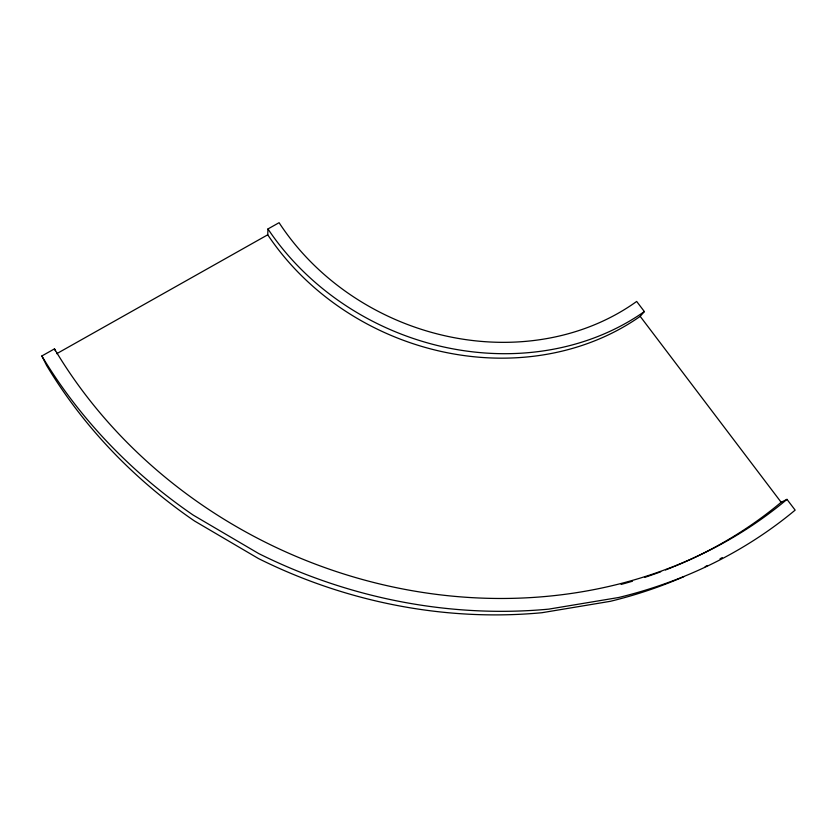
<?xml version="1.0" encoding="UTF-8"?>
<svg xmlns="http://www.w3.org/2000/svg" width="837" height="837" viewBox="0 0 837 837"><rect width="100%" height="100%" fill="white"/><g stroke="black" fill="none" stroke-linecap="round" stroke-linejoin="round"><path stroke-width="1.26" d="M267.735 234.799L267.955 228.951L279.087 222.694A240.386 208.068 23.2 0 0 636.675 301.446L644.364 311.563L640.19 316.355A252.575 218.938 23.1 0 1 267.735 234.799L56.707 353.695M41.85 355.966L54.478 348.872A470.771 411.773 23 0 0 786.979 499.365L795.15 510.12A485.627 424.579 22.9 0 1 618.616 597.513L548.8 609.127A485.627 424.579 22.9 0 1 258.706 553.571L193.201 515.1A485.627 424.579 22.9 0 1 41.85 355.966L46.558 365.371A475.583 417.443 22.9 0 0 194.477 520.97L258.445 558.541A475.583 417.443 22.9 0 0 541.957 612.715L610.288 601.322A475.583 417.443 22.9 0 0 683.85 576.651M675.051 566.157A465.853 408.289 23 0 0 781.151 502.263L786.979 499.365M640.19 316.355L781.151 502.263M54.478 348.872L55.368 350.797M722.268 557.588A475.583 417.443 22.9 0 1 720.019 558.834M707.464 565.498A475.583 417.443 22.9 0 1 705.152 566.67M644.364 311.563A255.201 220.727 23.2 0 1 267.955 228.951M673.827 566.659A465.853 408.289 23 0 1 665.53 569.955M660.738 571.776A465.853 408.289 23 0 1 644.898 577.321M632.479 581.213A465.853 408.289 23 0 1 621.148 584.414"/></g></svg>
